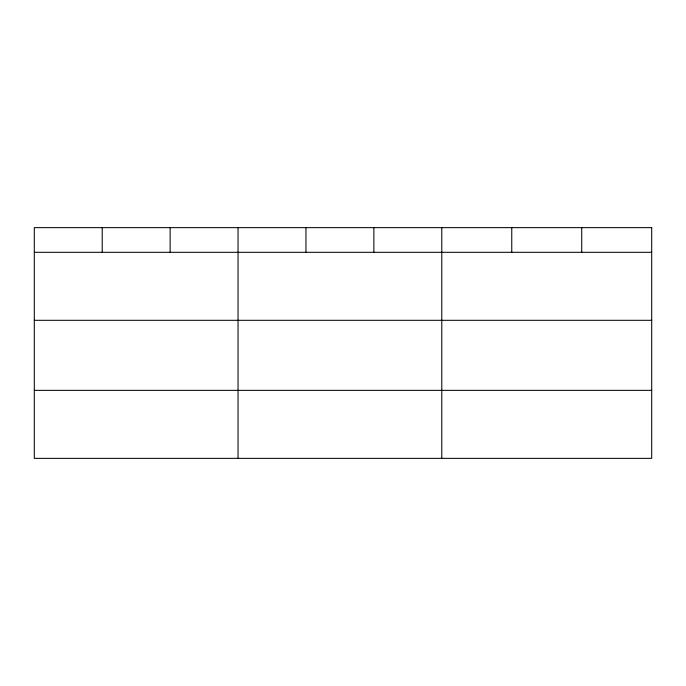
<?xml version="1.0" encoding="UTF-8"?>
<svg xmlns="http://www.w3.org/2000/svg" width="686" height="686" viewBox="0 0 686 686"><rect width="100%" height="100%" fill="white"/><g stroke="black" fill="none" stroke-linecap="round" stroke-linejoin="round"><path stroke-width="1.03" d="M34.3 252.311L651.7 252.311M34.3 320.311L651.7 320.311M34.3 390.36L651.7 390.36M581.728 227.641L581.728 252.311M511.756 227.641L511.756 252.311M441.784 227.641L441.784 458.359M373.87 227.641L373.87 252.311M305.956 227.641L305.956 252.311M238.042 227.641L238.042 458.359M170.128 227.641L170.128 252.311M102.214 227.641L102.214 252.311M651.7 227.641L34.3 227.641L34.3 458.359L651.7 458.359L651.7 227.641"/></g></svg>
